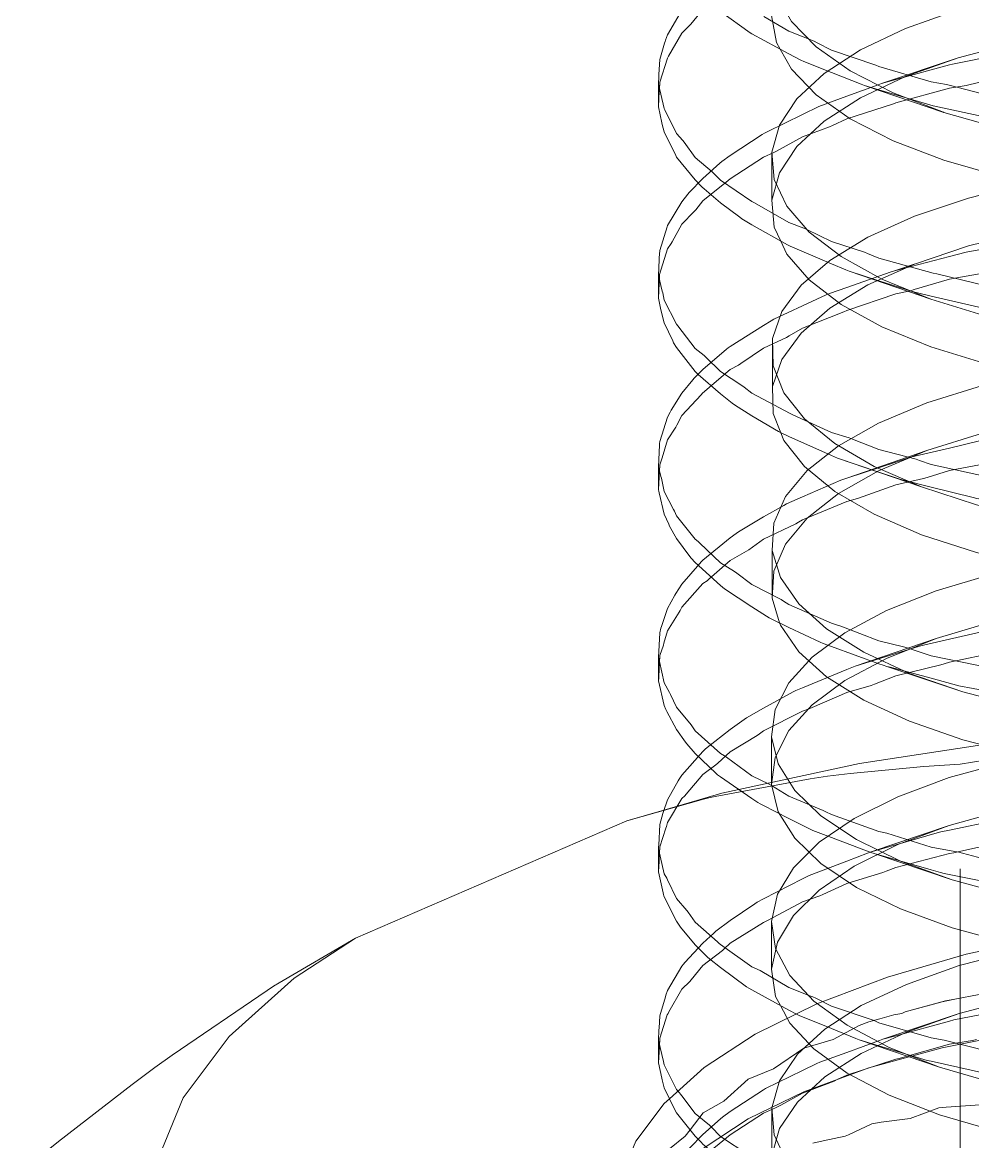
# Model space of a CAD drawing. Header units: millimetres. Extents: x 6 to 294, y 6 to 294.
# Drawn here: x 110.94 to 117.75, y 144.7 to 152.72 of the extents above; entities that cross this region are included whole.
import ezdxf

# ---------------------------------------------------------------- set-up
doc = ezdxf.new("R2010")
doc.units = ezdxf.units.MM
doc.linetypes.add('HIDDEN', pattern=[3, 2, -1])
doc.layers.add('M-VIEW', color=7, linetype='CONTINUOUS', lineweight=0)
doc.layers.add('M-VIEW-HIDD', color=8, linetype='HIDDEN', lineweight=0)

msp = doc.modelspace()

# ---------------------------------------------------------------- linework, layer by layer
at = {"layer": 'M-VIEW', "lineweight": 0}
for p, q in [((115.5027, 152.1172), (115.5027, 152.2787)), ((116.9778, 152.27), (117.5467, 152.0772)), ((115.5027, 150.7461), (115.5027, 150.907)), ((116.8675, 150.9388), (117.4539, 150.7387)), ((116.7858, 149.5993), (117.3872, 149.3927)), ((115.5027, 149.3724), (115.5027, 149.5373)), ((115.5027, 148.0027), (115.5027, 148.1703)), ((117.1376, 148.1069), (117.6818, 147.9236)), ((115.2763, 147.0008), (115.5412, 147.0776)), ((113.3312, 146.1583), (115.2763, 147.0008)), ((115.5027, 146.6354), (115.5027, 146.7998)), ((117.0472, 146.7654), (117.6066, 146.5765)), ((116.2307, 145.9272), (116.1699, 145.9552)), ((115.5027, 145.2655), (115.5027, 145.4263)), ((116.9405, 145.4314), (117.515, 145.2362))]:
    msp.add_line(p, q, dxfattribs=at)
for points in [[(116.1699, 152.6389), (116.1588, 152.6466), (115.9457, 152.7989), (115.887, 152.8455), (115.8744, 152.8575), (115.7653, 152.9646), (115.6757, 153.0696), (115.6665, 153.0824), (115.6306, 153.1336), (115.5428, 153.3045), (115.54, 153.3168), (115.5027, 153.4862), (115.5027, 153.4876)], [(116.1699, 151.4394), (115.9457, 151.5917), (115.8993, 151.6396), (115.887, 151.652), (115.7653, 151.7544), (115.6851, 151.8637), (115.6757, 151.8762), (115.6306, 151.9262), (115.5479, 152.0951), (115.5428, 152.1053), (115.5027, 152.2787), (115.5049, 152.334), (115.5055, 152.3474), (115.5107, 152.4554), (115.5453, 152.5722), (115.5492, 152.585), (115.553, 152.5953), (115.5668, 152.6336), (115.6743, 152.8162)], [(116.2559, 152.7646), (116.4358, 152.6581), (116.617, 152.5865), (116.6381, 152.5761), (116.7408, 152.5241), (117.0596, 152.4155), (117.082, 152.4059), (117.4562, 152.2953), (117.567, 152.2762), (117.5949, 152.2694), (117.8597, 152.2013)], [(117.8597, 152.04), (117.4702, 152.1241), (117.4455, 152.1312), (117.082, 152.2394), (116.9778, 152.27), (116.9541, 152.279), (116.7408, 152.363), (116.544, 152.4416), (116.523, 152.452), (116.4358, 152.4966), (116.1699, 152.6389)], [(122.1363, 151.6326), (121.6165, 151.5301), (121.0773, 151.4561), (120.5282, 151.4111), (119.9785, 151.3957), (119.4379, 151.4094), (118.9156, 151.4516), (118.4208, 151.5211), (117.9618, 151.6161), (117.5467, 151.7346), (117.1827, 151.8739), (116.876, 152.0312), (116.6319, 152.2032), (116.4547, 152.3866), (116.3746, 152.5292)], [(116.1699, 151.2724), (116.1006, 151.3139), (116.085, 151.3253), (115.9457, 151.4301), (115.8287, 151.5281), (115.8163, 151.5405), (115.7653, 151.5929), (115.6321, 151.7571), (115.626, 151.7686), (115.5428, 151.9383), (115.5296, 151.9897), (115.5268, 152.0027), (115.5027, 152.1172), (115.5027, 152.1186)], [(122.1363, 151.9752), (121.6165, 151.8727), (121.0773, 151.7986), (120.5282, 151.7537), (119.9785, 151.7383), (119.4379, 151.752), (118.9156, 151.7942), (118.4208, 151.8637), (117.9618, 151.9587), (117.5467, 152.0772), (117.5455, 152.0776)], [(116.1699, 150.0655), (116.1158, 150.1085), (116.1006, 150.1203), (115.9457, 150.2198), (115.8413, 150.3228), (115.8287, 150.3349), (115.7653, 150.3853), (115.6408, 150.5473), (115.6321, 150.5584), (115.5428, 150.731), (115.5323, 150.783), (115.5296, 150.7963), (115.5027, 150.907), (115.5075, 151.0215), (115.508, 151.0346), (115.5107, 151.0865), (115.5637, 151.2577), (115.5668, 151.2674), (115.6704, 151.437), (115.7125, 151.4903), (115.7228, 151.503), (115.8205, 151.6042), (115.8206, 151.6043)], [(117.8597, 150.832), (117.4966, 150.9198), (117.4702, 150.9259), (117.082, 151.0326), (117.001, 151.0669), (116.9778, 151.0764), (116.7408, 151.1528), (116.5653, 151.2383), (116.544, 151.2484), (116.4358, 151.2889), (116.191, 151.4282), (116.1699, 151.4394)], [(120.375, 150.4744), (120.341, 150.4742), (120.173, 150.4747), (119.7205, 150.4704), (119.6899, 150.472), (119.2059, 150.4957), (119.0804, 150.5003), (119.0481, 150.5035), (118.7387, 150.5373), (118.4648, 150.564), (118.4338, 150.5691), (118.2886, 150.5943), (117.8818, 150.6607), (117.8597, 150.6659), (117.4562, 150.7612), (117.3481, 150.7859), (117.3222, 150.7939), (117.082, 150.8707), (116.8675, 150.9388), (116.8441, 150.9483), (116.7408, 150.9915), (116.4453, 151.1174), (116.4272, 151.1271), (116.1699, 151.2724)], [(120.3952, 150.0344), (119.8469, 150.026), (119.3098, 150.0467), (118.7934, 150.0956), (118.3064, 150.1714), (117.8573, 150.2723), (117.4539, 150.3961), (117.1032, 150.54), (116.8112, 150.7012), (116.5829, 150.8763), (116.4223, 151.0618), (116.379, 151.1543)], [(116.1699, 149.9035), (116.0469, 149.9805), (116.0313, 149.9924), (115.9457, 150.0591), (115.7855, 150.1988), (115.7739, 150.2107), (115.7653, 150.2198), (115.6306, 150.392), (115.6105, 150.4266), (115.6045, 150.4391), (115.5428, 150.5693), (115.52, 150.6616), (115.5172, 150.6749), (115.5027, 150.7461), (115.5027, 150.7475)], [(120.3952, 150.377), (119.8469, 150.3686), (119.3098, 150.3893), (118.7934, 150.4382), (118.3064, 150.514), (117.8573, 150.6149), (117.4539, 150.7387), (117.4534, 150.7389)], [(116.1699, 148.6936), (116.0626, 148.776), (116.0469, 148.7878), (115.9457, 148.8501), (115.7975, 148.9911), (115.7855, 149.0023), (115.7653, 149.0176), (115.6306, 149.1868), (115.6164, 149.2191), (115.6105, 149.2321), (115.5428, 149.3593), (115.5228, 149.4556), (115.52, 149.4688), (115.5027, 149.5373), (115.5094, 149.6932), (115.51, 149.7052), (115.5107, 149.719), (115.5668, 149.894), (115.5856, 149.93), (115.5926, 149.9429), (115.6704, 150.0654), (115.7483, 150.1607), (115.7588, 150.1733), (115.785, 150.1994)], [(117.8597, 149.4654), (117.4562, 149.5547), (117.3735, 149.5836), (117.3481, 149.5921), (117.082, 149.6605), (116.8914, 149.7365), (116.8675, 149.7457), (116.7408, 149.7836), (116.4652, 149.9103), (116.4453, 149.9192), (116.1699, 150.0655)], [(118.9686, 149.1387), (118.9359, 149.1424), (118.7387, 149.1666), (118.357, 149.2089), (118.3278, 149.2141), (118.2886, 149.2214), (117.8597, 149.2977), (117.7837, 149.3104), (117.7561, 149.317), (117.4562, 149.3925), (117.2585, 149.4408), (117.2325, 149.4493), (117.082, 149.4999), (116.7858, 149.5993), (116.7638, 149.6086), (116.7408, 149.6186), (116.4358, 149.7547), (116.3803, 149.7801), (116.3621, 149.7905), (116.1699, 149.9035)], [(119.2157, 148.6831), (118.7038, 148.7369), (118.2231, 148.8174), (117.7816, 148.9225), (117.3872, 149.0501), (117.0465, 149.1973), (116.7655, 149.3612), (116.5491, 149.5385), (116.401, 149.7255), (116.3787, 149.7811)], [(116.1699, 148.5328), (115.9744, 148.6624), (115.96, 148.6739), (115.9457, 148.6856), (115.7653, 148.851), (115.7368, 148.8821), (115.7275, 148.8942), (115.6306, 149.024), (115.5821, 149.112), (115.576, 149.1251), (115.5428, 149.1984), (115.507, 149.3506), (115.5044, 149.3633), (115.5027, 149.3724), (115.5027, 149.374)], [(119.2157, 149.0257), (118.7038, 149.0795), (118.2231, 149.16), (117.7816, 149.2651), (117.3872, 149.3927), (117.387, 149.3927)], [(116.1699, 147.3236), (115.9895, 147.4555), (115.9744, 147.4662), (115.9457, 147.4828), (115.7653, 147.6462), (115.7457, 147.6747), (115.7368, 147.6873), (115.6306, 147.8141), (115.5883, 147.9062), (115.5821, 147.9192), (115.5428, 147.9894), (115.5097, 148.1419), (115.507, 148.154), (115.5027, 148.1703), (115.5107, 148.347), (115.52, 148.3803), (115.5237, 148.3934), (115.5668, 148.5215), (115.6188, 148.6165), (115.6261, 148.6294), (115.6704, 148.6957), (115.7973, 148.8441)], [(117.6818, 147.5811), (118.1126, 147.4703), (118.5847, 147.3837), (119.0898, 147.3233), (119.6193, 147.2906), (120.164, 147.2867), (120.7146, 147.3121), (121.2614, 147.3669), (121.7951, 147.4507), (122.3063, 147.5625), (122.7864, 147.7009), (123.227, 147.8639), (123.6204, 148.0493), (123.9599, 148.2543), (124.2395, 148.4759), (124.4546, 148.7107), (124.4754, 148.7455)], [(118.9686, 147.9461), (118.7387, 147.9572), (118.3874, 148.009), (118.357, 148.0132), (118.2886, 148.0181), (117.8597, 148.0934), (117.8102, 148.1078), (117.7837, 148.1152), (117.4562, 148.1827), (117.2847, 148.2397), (117.2585, 148.2481), (117.082, 148.2906), (116.8087, 148.3947), (116.7858, 148.4031), (116.7408, 148.4158), (116.4358, 148.5499), (116.3979, 148.5743), (116.3803, 148.5853), (116.1699, 148.6936)], [(117.1376, 148.1069), (117.1133, 148.1153), (117.082, 148.1265), (116.7408, 148.2493), (116.6823, 148.2704), (116.6614, 148.28), (116.4358, 148.3868), (116.2944, 148.4561), (116.2758, 148.4672), (116.1699, 148.5328)], [(117.6818, 147.5811), (117.2998, 147.7136), (116.973, 147.8652), (116.7072, 148.0326), (116.507, 148.2125), (116.3758, 148.4013), (116.3704, 148.4188)], [(117.1376, 148.1069), (117.1629, 148.1004), (117.4562, 148.0221), (117.6532, 147.9686), (117.8597, 147.9299)], [(116.1699, 147.1604), (115.9457, 147.3152), (115.9255, 147.3306), (115.9135, 147.3418), (115.7653, 147.4828), (115.7045, 147.5516), (115.6951, 147.5643), (115.6306, 147.6536), (115.5611, 147.7846), (115.5553, 147.7975), (115.5428, 147.8259), (115.5027, 148.0027), (115.5027, 148.0039)], [(117.6818, 147.9236), (118.1126, 147.8128), (118.5847, 147.7263), (119.0898, 147.6658), (119.6193, 147.6332), (120.164, 147.6292), (120.7146, 147.6547), (121.2614, 147.7095), (121.7951, 147.7933), (122.3063, 147.9051), (122.7864, 148.0435), (122.7879, 148.044)], [(116.1699, 145.9552), (115.9457, 146.113), (115.9371, 146.1222), (115.9255, 146.1341), (115.7653, 146.2737), (115.7139, 146.346), (115.7045, 146.3588), (115.6306, 146.4437), (115.5671, 146.5774), (115.5611, 146.5897), (115.5428, 146.6212), (115.5027, 146.7998), (115.5032, 146.8137), (115.5037, 146.8266), (115.5107, 146.9747), (115.5333, 147.0531), (115.5372, 147.0664), (115.5668, 147.1512), (115.6438, 147.2873), (115.6509, 147.2995), (115.6704, 147.3275), (115.8205, 147.4968)], [(117.1376, 146.9111), (117.082, 146.9232), (116.7408, 147.0449), (116.7023, 147.0651), (116.6823, 147.0753), (116.4358, 147.177), (116.313, 147.2523), (116.2944, 147.2633), (116.1699, 147.3236)], [(116.2307, 147.1217), (116.213, 147.1328), (116.1699, 147.1604)], [(116.2307, 147.1217), (116.2489, 147.1127), (116.4358, 147.0167), (116.6076, 146.932), (116.7408, 146.8811), (117.0246, 146.7737), (117.0472, 146.7654), (117.082, 146.7557), (117.4562, 146.6495), (117.5235, 146.6301), (117.5503, 146.6227), (117.8597, 146.5597)], [(116.9209, 146.5237), (116.6665, 146.6936), (116.4784, 146.8754), (116.3598, 147.0654), (116.3598, 147.0655)], [(116.9209, 146.5237), (117.2358, 146.3697), (117.6066, 146.2339), (118.0271, 146.1193), (118.49, 146.0282), (118.9874, 145.9628), (119.5107, 145.9246), (120.0509, 145.9148), (120.5989, 145.934), (121.1451, 145.9824), (121.6804, 146.0597), (122.1953, 146.1651), (122.6812, 146.2971), (123.1297, 146.4541), (123.5331, 146.6338), (123.8845, 146.8337), (124.1778, 147.0507)], [(117.1376, 146.9111), (117.4562, 146.8123), (117.6251, 146.7808), (117.6532, 146.7759), (117.6814, 146.7686), (117.8597, 146.7203)], [(115.5382, 146.472), (115.5355, 146.4841), (115.5027, 146.6354), (115.5027, 146.6367)], [(117.6068, 146.5764), (118.0271, 146.4618), (118.49, 146.3708), (118.9874, 146.3053), (119.5107, 146.2672), (120.0509, 146.2573), (120.5989, 146.2766), (121.1451, 146.325), (121.6804, 146.4023), (122.1953, 146.5076), (122.6812, 146.6397), (122.6832, 146.6404)], [(116.1699, 145.7886), (116.1486, 145.8008), (116.1336, 145.8114), (115.9457, 145.9481), (115.8672, 146.0115), (115.8546, 146.0238), (115.7653, 146.1128), (115.6609, 146.2373), (115.6306, 146.2811), (115.5428, 146.4549), (115.5407, 146.4626), (115.5382, 146.472)], [(113.3312, 146.1583), (112.7838, 145.839), (112.7447, 145.8151), (112.698, 145.7844), (112.0178, 145.3214), (111.8936, 145.2336), (111.7307, 145.1108), (111.2039, 144.7032), (110.9444, 144.4957)], [(113.3312, 146.1583), (112.8925, 145.872), (112.4251, 145.4539), (112.0959, 145.0146)], [(115.5382, 145.2756), (115.5027, 145.4263), (115.5058, 145.5022), (115.5063, 145.5156), (115.5107, 145.604), (115.5515, 145.7397), (115.5553, 145.7521), (115.5668, 145.7834), (115.6704, 145.9581), (115.681, 145.972), (115.6907, 145.9843), (115.8205, 146.1235), (115.8205, 146.1235)], [(116.2307, 145.9272), (116.4358, 145.8064), (116.5863, 145.7472), (116.6076, 145.7392), (116.6287, 145.7289), (116.7408, 145.6723), (117.0472, 145.5687), (117.082, 145.5538), (117.4562, 145.4442), (117.5503, 145.4282), (117.5779, 145.4215), (117.8597, 145.3498)], [(116.1699, 145.7886), (116.4358, 145.644), (116.4902, 145.6156), (116.5106, 145.6053), (116.7408, 145.5113), (116.9166, 145.4407), (116.9405, 145.4314), (117.082, 145.3887), (117.4034, 145.2906), (117.4282, 145.2833), (117.4562, 145.2773), (117.8597, 145.1874)], [(116.3766, 145.6762), (116.4433, 145.5504), (116.6149, 145.3663), (116.8536, 145.1931), (117.1554, 145.0345), (117.515, 144.8936), (117.9261, 144.7734), (118.3818, 144.6763), (118.8741, 144.6047), (119.3944, 144.5602), (119.9339, 144.5441), (120.4831, 144.5572), (121.0327, 144.5997), (121.573, 144.6714), (122.0948, 144.7716), (122.589, 144.899), (123.0472, 145.0519), (123.4613, 145.2282)], [(117.5152, 145.2361), (117.9261, 145.1159), (118.3818, 145.0189), (118.8741, 144.9473), (119.3944, 144.9028), (119.9339, 144.8867), (120.4831, 144.8998), (121.0327, 144.9423), (121.573, 145.014), (122.0948, 145.1142), (122.589, 145.2416), (123.0472, 145.3945), (123.0474, 145.3946)], [(116.1699, 144.4212), (116.089, 144.4702), (116.0734, 144.4817), (115.9457, 144.5784), (115.8203, 144.6844), (115.8081, 144.6967), (115.7653, 144.7409), (115.6306, 144.9081), (115.6222, 144.9239), (115.5428, 145.087), (115.5281, 145.1444), (115.5253, 145.1574), (115.5027, 145.2655), (115.5027, 145.267)], [(116.1699, 144.5868), (116.1486, 144.604), (115.9457, 144.7393), (115.8798, 144.8063), (115.8672, 144.8187), (115.7653, 144.9029), (115.6702, 145.0306), (115.6609, 145.0427), (115.652, 145.0522), (115.6306, 145.0755), (115.5428, 145.252), (115.5382, 145.2756)], [(112.0959, 145.0146), (111.9105, 144.5616), (111.8721, 144.1026), (111.9522, 143.7668)], [(115.34, 144.7051), (115.5421, 144.9749), (115.5805, 145.0092)], [(115.5803, 144.6509), (115.6928, 144.7416), (115.7281, 144.7869)], [(115.34, 144.7051), (115.2262, 144.427), (115.2026, 144.1452), (115.2697, 143.8645), (115.4262, 143.5898), (115.6696, 143.3258), (115.9956, 143.0769), (116.3986, 142.8475), (116.8719, 142.6414), (117.4072, 142.4623), (117.9955, 142.3131), (118.6266, 142.1963), (119.2897, 142.1141), (119.8443, 142.0766), (119.9737, 142.067), (120.4565, 142.0565), (120.6305, 142.0587), (120.6665, 142.0582), (121.3565, 142.0855), (122.0319, 142.1492)], [(115.5704, 144.4225), (115.6704, 144.5852), (115.7163, 144.6432), (115.7267, 144.6559), (115.8205, 144.7527), (115.8206, 144.7528)]]:
    msp.add_lwpolyline(points, dxfattribs=at)
at = {"layer": 'M-VIEW-HIDD', "lineweight": 0}
for p, q in [((117.1008, 152.2839), (117.6499, 152.469)), ((116.3142, 151.4492), (116.3142, 151.7917)), ((117.1853, 150.9397), (117.3351, 150.9901)), ((116.3186, 150.1137), (116.3186, 150.4563)), ((116.8511, 149.4568), (117.4244, 149.6531)), ((116.3158, 148.5952), (116.3158, 148.9378)), ((116.9115, 148.1091), (117.4921, 148.3067)), ((116.3127, 147.2599), (116.3127, 147.6024)), ((117.6632, 141.6565), (117.6632, 147.4058)), ((117.0254, 146.7781), (117.5861, 146.9677)), ((116.3122, 145.9367), (116.3122, 146.2793)), ((116.3418, 145.7418), (116.3766, 145.6762)), ((117.7991, 145.7569), (117.6247, 145.7227)), ((117.1099, 145.4352), (117.6577, 145.6198)), ((116.3146, 144.6021), (116.3146, 144.9447))]:
    msp.add_line(p, q, dxfattribs=at)
for points in [[(117.5455, 152.0776), (117.1827, 152.2165), (116.876, 152.3738), (116.6319, 152.5458), (116.4547, 152.7292), (116.3474, 152.9201), (116.3119, 153.1149), (116.3488, 153.3097), (116.4574, 153.5005)], [(115.5027, 152.1186), (115.508, 152.228), (115.5086, 152.2413), (115.5107, 152.2938), (115.5668, 152.4668), (115.5744, 152.4793), (115.6704, 152.6446), (115.7228, 152.6963), (115.7333, 152.7087), (115.8205, 152.8145), (115.955, 152.9176), (115.9683, 152.9298), (116.0156, 152.9744), (116.254, 153.1241), (116.5332, 153.271), (116.6287, 153.3044), (116.6506, 153.3117)], [(116.3746, 152.5292), (116.3474, 152.5775), (116.3119, 152.7723), (116.3488, 152.9671), (116.4574, 153.1579)], [(117.272, 152.6775), (117.6499, 152.8116), (118.0771, 152.9242), (118.5462, 153.0128), (119.0491, 153.0753), (119.577, 153.1102), (120.1208, 153.1164), (120.6713, 153.0933), (121.2187, 153.0408), (121.7538, 152.9592), (122.2671, 152.8496), (122.75, 152.7133), (123.1939, 152.5521), (123.5913, 152.3684), (123.9353, 152.1648), (124.2198, 151.9444), (124.4401, 151.7105), (124.5923, 151.4666)], [(117.272, 152.3349), (117.6499, 152.469), (118.0771, 152.5816), (118.5462, 152.6702), (119.0491, 152.7327), (119.577, 152.7677), (120.1208, 152.7738), (120.6713, 152.7507), (121.2187, 152.6982), (121.7538, 152.6166), (122.2671, 152.507), (122.75, 152.3707), (123.1939, 152.2095), (123.5913, 152.0258), (123.9353, 151.8223), (124.2198, 151.6019), (124.4401, 151.3679), (124.5923, 151.124)], [(117.4534, 150.7389), (117.1032, 150.8826), (116.8112, 151.0437), (116.5829, 151.2188), (116.4223, 151.4044), (116.3322, 151.5966), (116.3142, 151.7917), (116.3685, 151.9859), (116.4941, 152.1752), (116.6891, 152.356), (116.9499, 152.5245), (117.272, 152.6775)], [(116.6506, 152.1186), (116.8507, 152.1924), (117.0763, 152.2753), (117.1008, 152.2839), (117.2033, 152.3116), (117.5876, 152.4175), (117.6081, 152.423), (118, 152.5003)], [(116.379, 151.1543), (116.3322, 151.254), (116.3142, 151.4492), (116.3685, 151.6433), (116.4941, 151.8327), (116.6891, 152.0134), (116.9499, 152.182), (117.272, 152.3349)], [(117.707, 152.2693), (117.7356, 152.2758), (118, 152.3391)], [(115.5027, 150.7475), (115.51, 150.9021), (115.5105, 150.9149), (115.5668, 151.0997), (115.5926, 151.1372), (115.5997, 151.1496), (115.6704, 151.2755), (115.7588, 151.3662), (115.7692, 151.3789), (115.8205, 151.4432), (116.0018, 151.5879), (116.0156, 151.6011), (116.254, 151.7569), (116.3292, 151.7892), (116.3485, 151.7996), (116.5332, 151.9015), (116.7266, 151.9726), (116.7485, 151.9827), (116.8507, 152.0313), (117.1853, 152.1375), (117.2033, 152.145), (117.5876, 152.2508), (117.6791, 152.2652), (117.707, 152.2693)], [(115.8206, 151.6043), (115.9414, 151.7122), (115.955, 151.724), (116.0156, 151.7675), (116.2459, 151.919), (116.2622, 151.9291), (116.2804, 151.9378), (116.5332, 152.0626), (116.6506, 152.1186)], [(117.387, 149.3927), (117.0465, 149.5399), (116.7655, 149.7038), (116.5491, 149.881), (116.401, 150.068), (116.3237, 150.2611), (116.3186, 150.4563), (116.3857, 150.6499), (116.524, 150.838), (116.731, 151.0168), (117.0031, 151.1828), (117.3357, 151.3326), (117.7229, 151.4631), (118.1582, 151.5716)], [(116.3787, 149.7811), (116.3237, 149.9185), (116.3186, 150.1137), (116.3857, 150.3073), (116.524, 150.4954), (116.731, 150.6742), (117.0031, 150.8402), (117.3357, 150.99), (117.7229, 151.1205), (118.1582, 151.229)], [(117.707, 151.0755), (118, 151.1289)], [(115.785, 150.1994), (115.8205, 150.2347), (115.9889, 150.3797), (116.0018, 150.3906), (116.0156, 150.4001), (116.254, 150.5508), (116.3104, 150.5843), (116.3292, 150.5952), (116.5332, 150.6914), (116.7044, 150.7698), (116.7266, 150.7796), (116.8507, 150.8231), (117.1622, 150.9319), (117.1853, 150.9397), (117.2033, 150.9441), (117.5876, 151.0438), (117.707, 151.0755)], [(115.5027, 149.374), (115.5107, 149.5523), (115.5237, 149.5879), (115.5276, 149.6005), (115.5668, 149.7315), (115.6261, 149.8222), (115.6332, 149.8353), (115.6704, 149.9044), (115.8073, 150.0524), (115.8168, 150.0645), (116.0156, 150.2334), (116.0758, 150.2662), (116.0923, 150.2772), (116.254, 150.3885), (116.4194, 150.4644), (116.4387, 150.4754), (116.5332, 150.5303), (116.8292, 150.6468), (116.8507, 150.6573), (117.2033, 150.7775), (117.3081, 150.7993), (117.3347, 150.8069), (117.5876, 150.882), (117.8402, 150.9266)], [(117.6818, 147.9236), (117.2998, 148.0562), (116.973, 148.2078), (116.7072, 148.3752), (116.507, 148.5551), (116.3758, 148.7439), (116.3158, 148.9378), (116.3282, 149.133), (116.4127, 149.3256), (116.5678, 149.5118), (116.7909, 149.6879), (117.078, 149.8502), (117.4244, 149.9956), (117.8239, 150.1211), (118.2696, 150.2238), (118.7539, 150.3017), (119.2683, 150.3528), (119.8041, 150.3757)], [(116.3704, 148.4188), (116.3158, 148.5952), (116.3282, 148.7904), (116.4127, 148.983), (116.5678, 149.1692), (116.7909, 149.3453), (117.078, 149.5077), (117.4244, 149.6531), (117.8239, 149.7785), (118.2696, 149.8813), (118.7539, 149.9591), (119.2683, 150.0102), (119.8041, 150.0332)], [(115.7973, 148.8441), (115.8073, 148.8554), (115.8205, 148.8678), (116.0156, 149.0276), (116.0599, 149.0604), (116.0758, 149.0719), (116.254, 149.1784), (116.3999, 149.2608), (116.4194, 149.2715), (116.5332, 149.3218), (116.8083, 149.4406), (116.8292, 149.4494), (116.8507, 149.4563), (117.2033, 149.5713), (117.2822, 149.5971), (117.3081, 149.6053), (117.5876, 149.6719), (117.8114, 149.7268)], [(115.5027, 148.0039), (115.5037, 148.0227), (115.5043, 148.0349), (115.5107, 148.1839), (115.5372, 148.2591), (115.5411, 148.2723), (115.5668, 148.361), (115.6509, 148.4947), (115.6577, 148.5075), (115.6704, 148.5318), (115.8205, 148.7002), (115.8502, 148.7209), (115.8634, 148.7321), (116.0156, 148.8648), (116.1329, 148.9317), (116.1496, 148.9433), (116.254, 149.0179), (116.4863, 149.1296), (116.5045, 149.1403), (116.5332, 149.1576), (116.8507, 149.2886), (116.9115, 149.3045), (116.9354, 149.3128), (117.2033, 149.4088), (117.4002, 149.4529), (117.427, 149.461), (117.5876, 149.5113), (117.9391, 149.5785)], [(116.9209, 146.8663), (116.6665, 147.0362), (116.4784, 147.218), (116.3598, 147.408), (116.3127, 147.6024), (116.338, 147.7975), (116.4353, 147.9892), (116.6028, 148.1738), (116.8376, 148.3477), (117.1358, 148.5073), (117.4921, 148.6493), (117.9004, 148.7709), (118.3536, 148.8693), (118.8439, 148.9425), (119.3629, 148.9887), (119.9014, 149.0065), (120.4504, 148.9952), (121.0002, 148.9544)], [(116.3598, 147.0655), (116.3127, 147.2599), (116.338, 147.4549), (116.4353, 147.6466), (116.6028, 147.8312), (116.8376, 148.0051), (117.1358, 148.1647), (117.4921, 148.3067), (117.9004, 148.4283), (118.3536, 148.5268), (118.8439, 148.5999), (119.3629, 148.6461), (119.9014, 148.6639), (120.4504, 148.6526), (121.0002, 148.6118)], [(115.8205, 147.4968), (115.8375, 147.5132), (115.8502, 147.5251), (116.0156, 147.6554), (116.1163, 147.7275), (116.1329, 147.7391), (116.254, 147.8083), (116.4674, 147.9241), (116.4863, 147.9341), (116.5332, 147.9538), (116.8507, 148.0847), (116.8884, 148.1001), (116.9115, 148.1091), (117.2033, 148.1992), (117.3733, 148.2522), (117.4002, 148.2602), (117.5876, 148.3019), (117.9112, 148.3765)], [(115.5027, 146.6367), (115.5063, 146.7083), (115.5069, 146.7216), (115.5107, 146.8138), (115.5553, 146.947), (115.559, 146.9601), (115.5668, 146.9881), (115.6704, 147.161), (115.6907, 147.1803), (115.7008, 147.192), (115.8205, 147.3327), (115.9133, 147.4013), (115.9269, 147.4135), (116.0156, 147.4946), (116.21, 147.6121), (116.2256, 147.6236), (116.254, 147.6448), (116.5332, 147.7873), (116.5827, 147.8037), (116.6042, 147.8128), (116.8507, 147.921), (117.0254, 147.9708), (117.0501, 147.9799), (117.2033, 148.0384), (117.5244, 148.1172), (117.5495, 148.1253), (117.5876, 148.1381), (118, 148.2251)], [(115.5412, 147.0776), (115.956, 147.198), (116.9428, 147.4118), (117.9998, 147.5733), (119.0996, 147.6773), (120.2233, 147.722), (121.0578, 147.7108)], [(117.6632, 147.4058), (118.0323, 147.4657), (118.7816, 147.5736), (119.0132, 147.6038), (119.1899, 147.6209), (120.1573, 147.697), (120.2236, 147.7012), (120.2793, 147.7028), (121.0578, 147.7108)], [(116.3418, 146.0843), (116.3122, 146.2793), (116.355, 146.4739), (116.4694, 146.6642), (116.6534, 146.8466), (116.904, 147.0173), (117.2167, 147.1729), (117.5861, 147.3103), (118.0059, 147.4265), (118.4689, 147.5191), (118.9669, 147.5859), (119.4914, 147.6253), (120.0333, 147.6361), (120.5834, 147.6177), (121.1319, 147.5698), (121.6696, 147.4929), (122.187, 147.3877), (122.6753, 147.2555)], [(115.2763, 147.0008), (115.8237, 147.1556), (115.8629, 147.1657), (115.9095, 147.1754), (116.5897, 147.3016), (116.7139, 147.3214), (116.8768, 147.3397), (117.4036, 147.3885), (117.6632, 147.4058)], [(116.3418, 145.7418), (116.3122, 145.9367), (116.355, 146.1313), (116.4694, 146.3216), (116.6534, 146.504), (116.904, 146.6747), (117.2167, 146.8304), (117.5861, 146.9677), (118.0059, 147.0839), (118.4689, 147.1765), (118.9669, 147.2433), (119.4914, 147.2827), (120.0333, 147.2935), (120.5834, 147.2751), (121.1319, 147.2273), (121.6696, 147.1503), (122.187, 147.0451), (122.6753, 146.9129)], [(115.8205, 146.1235), (115.8997, 146.1964), (115.9133, 146.2086), (116.0156, 146.2849), (116.1937, 146.4062), (116.21, 146.4169), (116.254, 146.4406), (116.5332, 146.5839), (116.562, 146.5981), (116.5827, 146.608), (116.8507, 146.7116), (117.0008, 146.769), (117.0254, 146.7781), (117.2033, 146.8289), (117.4983, 146.9144), (117.5244, 146.9217), (117.5876, 146.9344), (118, 147.0212)], [(115.5704, 145.6207), (115.5772, 145.6321), (115.6704, 145.7932), (115.7267, 145.8489), (115.7372, 145.8614), (115.8205, 145.9628), (115.96, 146.0703), (115.9732, 146.0825), (116.0156, 146.1226), (116.254, 146.2729), (116.2694, 146.2792), (116.2878, 146.2887), (116.5332, 146.4194), (116.6587, 146.4634), (116.6809, 146.4732), (116.8507, 146.551), (117.1099, 146.6293), (117.1336, 146.6384), (117.2033, 146.6663), (117.5876, 146.7667), (117.6187, 146.7712), (117.646, 146.7771), (118, 146.8571)], [(116.9209, 146.8663), (117.2358, 146.7122), (117.6066, 146.5765), (117.6068, 146.5764)], [(115.5805, 145.0092), (115.8291, 145.2316), (116.196, 145.4708), (116.6365, 145.6886), (117.1431, 145.8811), (117.7071, 146.045), (118.319, 146.1776), (118.9681, 146.2766), (119.6435, 146.3402), (120.3335, 146.3675), (121.0264, 146.3579), (121.7103, 146.3116), (122.3734, 146.2294), (123.0045, 146.1127), (123.5928, 145.9635), (124.1281, 145.7843)], [(116.3702, 145.138), (116.4972, 145.3272), (116.6935, 145.5078), (116.9555, 145.676), (117.2788, 145.8286), (117.6577, 145.9624), (118.0858, 146.0746), (118.5556, 146.1626), (119.059, 146.2247), (119.5873, 146.259), (120.1314, 146.2647), (120.6818, 146.241), (121.2292, 146.1879), (121.7639, 146.1058), (122.2767, 145.9956), (122.7589, 145.8588), (123.202, 145.6972), (123.5984, 145.5131)], [(116.3418, 146.0843), (116.4433, 145.8929), (116.6149, 145.7088), (116.8536, 145.5357), (117.1554, 145.3771), (117.515, 145.2362), (117.5152, 145.2361)], [(116.3702, 144.7954), (116.4972, 144.9846), (116.6935, 145.1652), (116.9555, 145.3335), (117.2788, 145.486), (117.6577, 145.6198), (118.0858, 145.732), (118.5556, 145.8201), (119.059, 145.8821), (119.5873, 145.9165), (120.1314, 145.9221), (120.6818, 145.8984), (121.2292, 145.8453), (121.7639, 145.7632), (122.2767, 145.653), (122.7589, 145.5162), (123.202, 145.3546), (123.5984, 145.1705)], [(117.2691, 145.6306), (117.5315, 145.7033), (117.5596, 145.7099), (117.6247, 145.7227)], [(117.2691, 145.6306), (117.5348, 145.7034), (117.6247, 145.7227)], [(115.5027, 145.267), (115.5083, 145.382), (115.5107, 145.4421), (115.5652, 145.611), (115.5704, 145.6207)], [(115.5803, 144.4239), (115.8223, 144.6521), (116.1449, 144.8652), (116.5427, 145.059), (117.0086, 145.2297), (117.5348, 145.3739), (118.1122, 145.4885), (118.7307, 145.5711), (119.3797, 145.6198), (120.048, 145.6332), (120.7241, 145.6106), (121.3964, 145.552), (122.0532, 145.4577), (122.6832, 145.3291), (123.2756, 145.1677), (123.8201, 144.9759), (124.3073, 144.7565), (124.7289, 144.5128)], [(115.7281, 144.7869), (115.8223, 144.9078), (115.971, 144.9905), (116.1449, 145.1495), (116.3267, 145.2225), (116.5427, 145.372), (116.7538, 145.4337), (116.9393, 145.5338), (117.0086, 145.5592), (117.0885, 145.5813), (117.1897, 145.6089), (117.2451, 145.6203), (117.2691, 145.6306)], [(115.8206, 144.7528), (115.9465, 144.8647), (115.96, 144.8764), (116.0156, 144.9162), (116.254, 145.0723), (116.2694, 145.0815), (116.5332, 145.2111), (116.6368, 145.2603), (116.6587, 145.2704), (116.8507, 145.3409), (117.0855, 145.4266), (117.1099, 145.4352), (117.2033, 145.4602), (117.5876, 145.5655), (117.6187, 145.5739), (118, 145.6485)], [(116.3597, 144.9527), (116.3793, 144.9634), (116.5332, 145.0499), (116.7613, 145.1358), (116.7828, 145.1458), (116.8507, 145.1787), (117.2033, 145.2935), (117.2259, 145.2979), (117.2512, 145.3047), (117.5876, 145.3999), (117.7521, 145.4267), (117.781, 145.4335)], [(117.4359, 143.8935), (117.0895, 144.0375), (116.8011, 144.1987), (116.5762, 144.3736), (116.4185, 144.5586), (116.3308, 144.7503), (116.3146, 144.9447), (116.3702, 145.138)], [(115.5028, 143.8952), (115.5117, 144.0708), (115.5154, 144.0823), (115.5668, 144.2491), (115.6039, 144.304), (115.6112, 144.3168), (115.6704, 144.4239), (115.7752, 144.5334), (115.7854, 144.5461), (115.8205, 144.5907), (116.0156, 144.7493), (116.254, 144.9065), (116.3405, 144.9446), (116.3597, 144.9527)], [(116.607, 144.6904), (116.6818, 144.708), (116.8401, 144.7407), (116.8638, 144.7491), (117.0321, 144.8293), (117.0987, 144.8399), (117.3055, 144.8678), (117.5101, 144.9426), (117.5637, 144.9478), (117.8081, 144.9657)], [(116.3792, 144.302), (116.3308, 144.4077), (116.3146, 144.6021), (116.3702, 144.7954)]]:
    msp.add_lwpolyline(points, dxfattribs=at)

doc.saveas('drawing.dxf')
